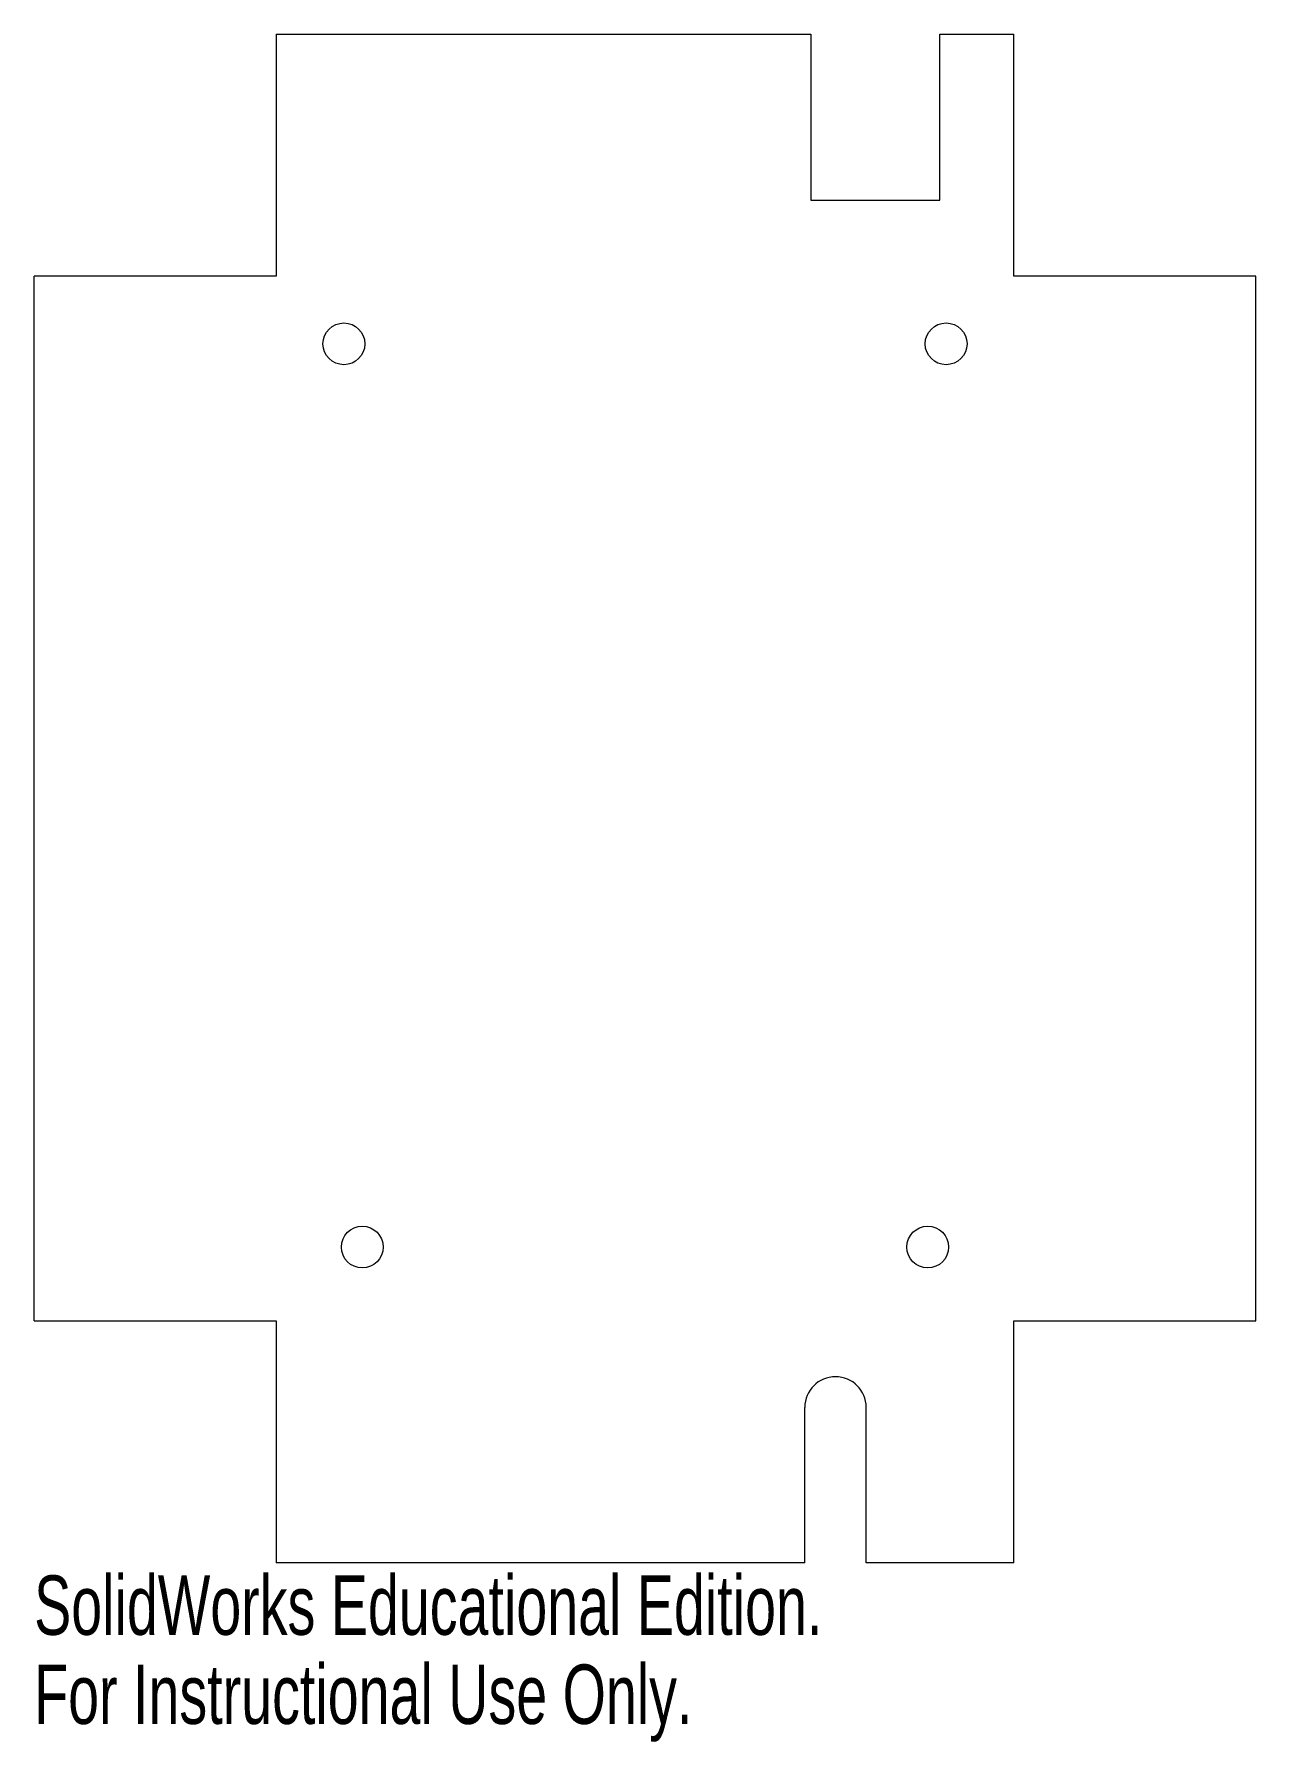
# Model space of a CAD drawing. Header units: millimetres. Extents: x -20 to 80, y -119 to 20.
import ezdxf

# ---------------------------------------------------------------- set-up
doc = ezdxf.new("R2010")
doc.units = ezdxf.units.MM
doc.styles.add('SLDTEXTSTYLE0', font='TXT', dxfattribs={"width": 0.7})

msp = doc.modelspace()

# ---------------------------------------------------------------- linework, layer by layer
at = {"color": 7, "linetype": 'Continuous', "lineweight": 15}
for p, q in [((0, 19.7), (43.5, 19.7)), ((0, 19.7), (0, 0)), ((43.5, 19.7), (43.5, 6.2)), ((54, 19.7), (60, 19.7)), ((54, 6.2), (54, 19.7)), ((60, 0), (60, 19.7)), ((43.5, 6.2), (54, 6.2)), ((0, 0), (-19.7, 0)), ((-19.7, -85), (-19.7, 0)), ((79.7, 0), (60, 0)), ((79.7, -85), (79.7, 0)), ((-19.7, -85), (0, -85)), ((0, -85), (0, -104.7)), ((60, -104.7), (60, -85)), ((60, -85), (79.7, -85)), ((43, -104.7), (43, -92.05)), ((48, -104.7), (48, -92.05)), ((43, -104.7), (0, -104.7)), ((60, -104.7), (48, -104.7))]:
    msp.add_line(p, q, dxfattribs=at)
for centre in [(5.5, -5.5), (54.5, -5.5), (7, -79), (53, -79)]:
    msp.add_circle(centre, 1.7, dxfattribs=at)
msp.add_arc((45.5, -92.05), 2.5, 0, 180, dxfattribs=at)

# ---------------------------------------------------------------- texts
at = {"color": 7, "linetype": 'Continuous', "char_height": 4.8336, "attachment_point": 1, "style": 'SLDTEXTSTYLE0'}
for s, insert in [('SolidWorks Educational Edition.', (-19.7, -105.72)), ('For Instructional Use Only.', (-19.7, -112.97))]:
    msp.add_mtext(s, dxfattribs=dict(at, insert=insert))

doc.saveas('drawing.dxf')
